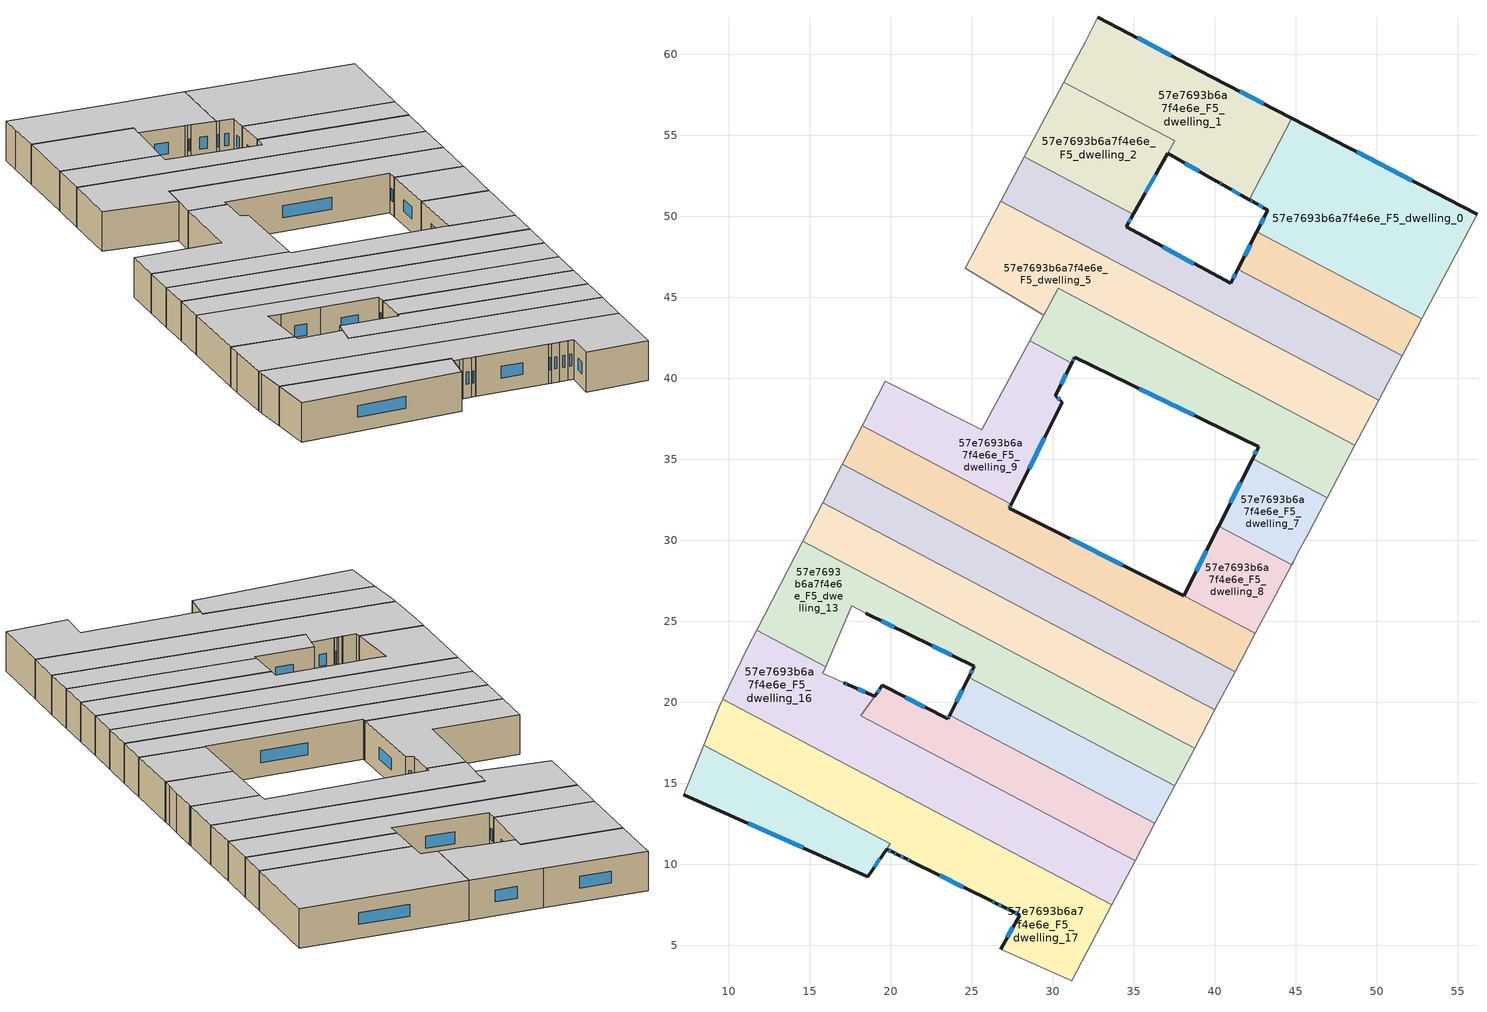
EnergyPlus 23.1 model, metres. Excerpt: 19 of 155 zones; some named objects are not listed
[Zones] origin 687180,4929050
57e7693b6a7f4e6e_F5_dwelling_0
 floor to 57e7693b6a7f4e6e_F4_dwelling_0 (EU_floor_Construction): 56.18,50.13 52.76,43.67 42.59,49.04 43.27,50.36 42.35,50.88 42.12,51.01 44.75,56.04 z15
 wall outside (EU_wall_Construction): 42.12,51.01 42.35,50.88 43.27,50.36 42.59,49.04 / 56.18,50.13 44.75,56.04 z15:18
 wall to 57e7693b6a7f4e6e_F5_dwelling_1 (EU_wall_Construction): 44.75,56.04 42.12,51.01 z15:18
 wall adiabatic (EU_wall_Construction): 52.76,43.67 56.18,50.13 z15:18
 wall to 57e7693b6a7f4e6e_F5_dwelling_3 (EU_wall_Construction): 42.59,49.04 52.76,43.67 z15:18
 window (EU_Window_Construction): 42.2,50.96 42.27,50.93 / 52.17,52.2 48.76,53.97 / 43.03,49.9 42.83,49.5 / 42.67,50.7 42.94,50.54 z16.05:16.95
 ceiling to 57e7693b6a7f4e6e_F6_dwelling_0 (EU_floor_Construction): 52.76,43.67 56.18,50.13 44.75,56.04 42.12,51.01 42.35,50.88 43.27,50.36 42.59,49.04 z18
57e7693b6a7f4e6e_F5_dwelling_1
 floor to 57e7693b6a7f4e6e_F4_dwelling_1 (EU_floor_Construction): 39.78,58.61 44.75,56.04 42.12,51.01 40.47,51.95 40.27,52.07 40.12,52.15 40.08,52.17 37.08,53.87 37.53,54.66 30.68,58.28 32.02,60.81 32.78,62.29 z15
 wall outside (EU_wall_Construction): 37.08,53.87 40.08,52.17 40.12,52.15 40.27,52.07 40.47,51.95 42.12,51.01 / 44.75,56.04 39.78,58.61 32.78,62.29 z15:18
 wall adiabatic (EU_wall_Construction): 32.78,62.29 32.02,60.81 30.68,58.28 z15:18
 wall to 57e7693b6a7f4e6e_F5_dwelling_2 (EU_wall_Construction): 30.68,58.28 37.53,54.66 37.08,53.87 z15:18
 window (EU_Window_Construction): 40.34,52.02 40.4,51.99 / 38.14,53.28 39.03,52.77 / 37.32,59.9 35.23,61 / 43.01,56.94 41.52,57.71 / 41.05,51.62 41.55,51.34 z16.05:16.95
 ceiling to 57e7693b6a7f4e6e_F6_dwelling_1 (EU_floor_Construction): 42.12,51.01 44.75,56.04 39.78,58.61 32.78,62.29 32.02,60.81 30.68,58.28 37.53,54.66 37.08,53.87 40.08,52.17 40.12,52.15 40.27,52.07 40.47,51.95 z18
57e7693b6a7f4e6e_F5_dwelling_10
 floor to 57e7693b6a7f4e6e_F4_dwelling_10 (EU_floor_Construction): 38.08,26.59 42.5,24.26 41.24,21.89 17.02,34.68 18.25,37.07 27.43,32.22 27.31,31.97 38.07,26.57 z15
 wall outside (EU_wall_Construction): 38.08,26.59 38.07,26.57 27.31,31.97 27.43,32.22 z15:18
 wall adiabatic (EU_wall_Construction): 41.24,21.89 42.5,24.26 / 18.25,37.07 17.02,34.68 z15:18
 wall to 57e7693b6a7f4e6e_F5_dwelling_11 (EU_wall_Construction): 17.02,34.68 41.24,21.89 z15:18
 wall to 57e7693b6a7f4e6e_F5_dwelling_9 (EU_wall_Construction): 27.43,32.22 18.25,37.07 z15:18
 wall to 57e7693b6a7f4e6e_F5_dwelling_8 (EU_wall_Construction): 42.5,24.26 38.08,26.59 z15:18
 window (EU_Window_Construction): 34.3,28.47 31.08,30.08 / 27.35,32.06 27.38,32.13 z16.05:16.95
 ceiling to 57e7693b6a7f4e6e_F6_dwelling_10 (EU_floor_Construction): 41.24,21.89 42.5,24.26 38.08,26.59 38.07,26.57 27.31,31.97 27.43,32.22 18.25,37.07 17.02,34.68 z18
57e7693b6a7f4e6e_F5_dwelling_11
 floor to 57e7693b6a7f4e6e_F4_dwelling_11 (EU_floor_Construction): 41.24,21.89 40,19.53 15.79,32.31 17.02,34.68 z15
 wall to 57e7693b6a7f4e6e_F5_dwelling_12 (EU_wall_Construction): 15.79,32.31 40,19.53 z15:18
 wall adiabatic (EU_wall_Construction): 17.02,34.68 15.79,32.31 / 40,19.53 41.24,21.89 z15:18
 ceiling to 57e7693b6a7f4e6e_F6_dwelling_11 (EU_floor_Construction): 40,19.53 41.24,21.89 17.02,34.68 15.79,32.31 z18
57e7693b6a7f4e6e_F5_dwelling_12
 floor to 57e7693b6a7f4e6e_F4_dwelling_12 (EU_floor_Construction): 40,19.53 38.75,17.17 14.56,29.95 15.79,32.31 z15
 wall to 57e7693b6a7f4e6e_F5_dwelling_13 (EU_wall_Construction): 14.56,29.95 38.75,17.17 z15:18
 wall adiabatic (EU_wall_Construction): 15.79,32.31 14.56,29.95 / 38.75,17.17 40,19.53 z15:18
 ceiling to 57e7693b6a7f4e6e_F6_dwelling_12 (EU_floor_Construction): 38.75,17.17 40,19.53 15.79,32.31 14.56,29.95 z18
57e7693b6a7f4e6e_F5_dwelling_13
 floor to 57e7693b6a7f4e6e_F4_dwelling_13 (EU_floor_Construction): 38.75,17.17 37.52,14.84 24.81,21.55 25.15,22.21 21.18,24.16 18.46,25.5 17.58,25.96 15.98,22.2 11.72,24.46 14.56,29.95 z15
 wall outside (EU_wall_Construction): 18.46,25.5 21.18,24.16 25.15,22.21 24.81,21.55 z15:18
 wall adiabatic (EU_wall_Construction): 37.52,14.84 38.75,17.17 / 15.98,22.2 17.58,25.96 18.46,25.5 / 14.56,29.95 11.72,24.46 z15:18
 wall to 57e7693b6a7f4e6e_F5_dwelling_14 (EU_wall_Construction): 24.81,21.55 37.52,14.84 z15:18
 wall to 57e7693b6a7f4e6e_F5_dwelling_16 (EU_wall_Construction): 11.72,24.46 15.98,22.2 z15:18
 window (EU_Window_Construction): 25.03,21.98 24.93,21.79 / 22.57,23.48 23.75,22.9 / 19.42,25.03 20.22,24.63 z16.05:16.95
 ceiling to 57e7693b6a7f4e6e_F6_dwelling_13 (EU_floor_Construction): 37.52,14.84 38.75,17.17 14.56,29.95 11.72,24.46 15.98,22.2 17.58,25.96 18.46,25.5 21.18,24.16 25.15,22.21 24.81,21.55 z18
57e7693b6a7f4e6e_F5_dwelling_14
 floor to 57e7693b6a7f4e6e_F4_dwelling_14 (EU_floor_Construction): 37.52,14.84 36.3,12.53 23.63,19.22 24.81,21.55 z15
 wall outside (EU_wall_Construction): 24.81,21.55 23.63,19.22 z15:18
 wall adiabatic (EU_wall_Construction): 36.3,12.53 37.52,14.84 z15:18
 wall to 57e7693b6a7f4e6e_F5_dwelling_15 (EU_wall_Construction): 23.63,19.22 36.3,12.53 z15:18
 window (EU_Window_Construction): 24.4,20.73 24.04,20.04 z16.05:16.95
 ceiling to 57e7693b6a7f4e6e_F6_dwelling_14 (EU_floor_Construction): 36.3,12.53 37.52,14.84 24.81,21.55 23.63,19.22 z18
57e7693b6a7f4e6e_F5_dwelling_15
 floor to 57e7693b6a7f4e6e_F4_dwelling_15 (EU_floor_Construction): 36.3,12.53 35.08,10.22 18.14,19.17 19,20.37 19.48,21.04 23.51,18.97 23.63,19.22 z15
 wall outside (EU_wall_Construction): 23.63,19.22 23.51,18.97 19.48,21.04 19,20.37 z15:18
 wall adiabatic (EU_wall_Construction): 35.08,10.22 36.3,12.53 z15:18
 wall to 57e7693b6a7f4e6e_F5_dwelling_16 (EU_wall_Construction): 19,20.36 18.14,19.17 35.08,10.22 z15:18
 window (EU_Window_Construction): 19.31,20.81 19.17,20.61 / 22.1,19.7 20.89,20.32 / 23.58,19.13 23.55,19.06 z16.05:16.95
 ceiling to 57e7693b6a7f4e6e_F6_dwelling_15 (EU_floor_Construction): 35.08,10.22 36.3,12.53 23.63,19.22 23.51,18.97 19.48,21.04 19,20.37 18.14,19.17 z18
57e7693b6a7f4e6e_F5_dwelling_16
 floor to 57e7693b6a7f4e6e_F4_dwelling_16 (EU_floor_Construction): 35.08,10.22 33.64,7.51 9.64,20.19 11.18,23.4 11.72,24.46 15.98,22.2 15.81,21.78 16.76,21.36 16.8,21.34 16.82,21.33 17.09,21.21 17.15,21.19 17.36,21.09 17.38,21.08 18.99,20.36 18.14,19.17 z15
 wall outside (EU_wall_Construction): 18.99,20.36 17.38,21.08 17.36,21.09 17.15,21.19 17.09,21.21 z15:18
 wall adiabatic (EU_wall_Construction): 17.09,21.21 16.82,21.33 16.8,21.34 16.76,21.36 15.81,21.78 15.98,22.2 / 33.64,7.51 35.08,10.22 / 11.72,24.46 11.18,23.4 9.64,20.19 z15:18
 wall to 57e7693b6a7f4e6e_F5_dwelling_17 (EU_wall_Construction): 9.64,20.19 33.64,7.51 z15:18
 window (EU_Window_Construction): 17.29,21.12 17.22,21.15 / 18.43,20.62 17.95,20.83 z16.05:16.95
 ceiling to 57e7693b6a7f4e6e_F6_dwelling_16 (EU_floor_Construction): 33.64,7.51 35.08,10.22 18.14,19.17 18.99,20.36 17.38,21.08 17.36,21.09 17.15,21.19 17.09,21.21 16.82,21.33 16.8,21.34 16.76,21.36 15.81,21.78 15.98,22.2 11.72,24.46 11.18,23.4 9.64,20.19 z18
57e7693b6a7f4e6e_F5_dwelling_17
 floor to 57e7693b6a7f4e6e_F4_dwelling_17 (EU_floor_Construction): 33.64,7.51 31.16,2.8 26.79,4.76 27.94,6.87 27.54,7.08 27,7.34 26.99,7.35 26.46,7.61 26.2,7.74 21.29,10.17 21.23,10.21 20.95,10.34 20.41,10.61 20.14,10.74 19.73,10.94 18.58,9.24 19.95,11.28 8.45,17.36 9.42,19.73 9.64,20.19 z15
 wall outside (EU_wall_Construction): 18.58,9.24 19.73,10.94 20.14,10.74 20.41,10.61 20.95,10.34 21.23,10.21 21.29,10.17 26.2,7.74 26.46,7.61 26.99,7.35 27,7.34 27.54,7.08 27.94,6.87 26.79,4.76 z15:18
 wall to 57e7693b6a7f4e6e_F5_dwelling_18 (EU_wall_Construction): 8.45,17.36 19.95,11.28 18.58,9.24 z15:18
 wall adiabatic (EU_wall_Construction): 9.64,20.19 9.42,19.73 8.45,17.36 / 26.79,4.76 31.16,2.8 33.64,7.51 z15:18
 window (EU_Window_Construction): 27.54,6.13 27.19,5.5 / 27.68,7 27.8,6.94 / 27.19,7.25 27.35,7.17 / 26.65,7.52 26.81,7.44 / 26.29,7.69 26.37,7.65 / 23.01,9.32 24.47,8.59 / 21.05,10.29 21.13,10.25 / 20.6,10.51 20.76,10.43 / 20.24,10.7 20.32,10.66 / 19.88,10.87 20,10.81 / 18.99,9.83 19.33,10.34 z16.05:16.95
 ceiling to 57e7693b6a7f4e6e_F6_dwelling_17 (EU_floor_Construction): 31.16,2.8 33.64,7.51 9.64,20.19 9.42,19.73 8.45,17.36 19.95,11.28 18.58,9.24 19.73,10.94 20.14,10.74 20.41,10.61 20.95,10.34 21.23,10.21 21.29,10.17 26.2,7.74 26.46,7.61 26.99,7.35 27,7.34 27.54,7.08 27.94,6.87 26.79,4.76 z18
57e7693b6a7f4e6e_F5_dwelling_18
 floor to 57e7693b6a7f4e6e_F4_dwelling_18 (EU_floor_Construction): 19.95,11.28 18.58,9.24 7.21,14.3 8.45,17.36 z15
 wall outside (EU_wall_Construction): 7.21,14.3 18.58,9.24 z15:18
 wall adiabatic (EU_wall_Construction): 8.45,17.36 7.21,14.3 z15:18
 window (EU_Window_Construction): 11.19,12.53 14.59,11.01 z16.05:16.95
 ceiling to 57e7693b6a7f4e6e_F6_dwelling_18 (EU_floor_Construction): 18.58,9.24 19.95,11.28 8.45,17.36 7.21,14.3 z18
57e7693b6a7f4e6e_F5_dwelling_2
 floor to 57e7693b6a7f4e6e_F4_dwelling_2 (EU_floor_Construction): 37.53,54.66 34.96,50.13 28.25,53.68 30.68,58.28 z15
 wall outside (EU_wall_Construction): 34.96,50.13 37.08,53.87 z15:18
 wall adiabatic (EU_wall_Construction): 30.68,58.28 28.25,53.68 z15:18
 wall to 57e7693b6a7f4e6e_F5_dwelling_4 (EU_wall_Construction): 28.25,53.68 34.96,50.13 z15:18
 window (EU_Window_Construction): 35.71,51.44 36.34,52.56 z16.05:16.95
 ceiling to 57e7693b6a7f4e6e_F6_dwelling_2 (EU_floor_Construction): 34.96,50.13 37.53,54.66 30.68,58.28 28.25,53.68 z18
57e7693b6a7f4e6e_F5_dwelling_3
 floor to 57e7693b6a7f4e6e_F4_dwelling_3 (EU_floor_Construction): 52.76,43.67 51.55,41.38 41.42,46.72 42.59,49.04 z15
 wall outside (EU_wall_Construction): 42.59,49.04 41.42,46.72 z15:18
 wall adiabatic (EU_wall_Construction): 51.55,41.38 52.76,43.67 z15:18
 wall to 57e7693b6a7f4e6e_F5_dwelling_4 (EU_wall_Construction): 41.42,46.72 51.55,41.38 z15:18
 window (EU_Window_Construction): 42.18,48.23 41.83,47.54 z16.05:16.95
 ceiling to 57e7693b6a7f4e6e_F6_dwelling_3 (EU_floor_Construction): 51.55,41.38 52.76,43.67 42.59,49.04 41.42,46.72 z18
57e7693b6a7f4e6e_F5_dwelling_4
 floor to 57e7693b6a7f4e6e_F4_dwelling_4 (EU_floor_Construction): 41.42,46.72 51.55,41.38 50.1,38.63 26.8,50.94 28.25,53.68 34.96,50.13 34.52,49.34 40.97,45.85 z15
 wall outside (EU_wall_Construction): 41.42,46.72 40.97,45.85 34.52,49.34 34.96,50.13 z15:18
 wall adiabatic (EU_wall_Construction): 50.1,38.63 51.55,41.38 / 28.25,53.68 26.8,50.94 z15:18
 wall to 57e7693b6a7f4e6e_F5_dwelling_5 (EU_wall_Construction): 26.8,50.94 50.1,38.63 z15:18
 window (EU_Window_Construction): 38.71,47.08 36.78,48.12 / 41.26,46.42 41.13,46.16 / 34.67,49.62 34.81,49.86 z16.05:16.95
 ceiling to 57e7693b6a7f4e6e_F6_dwelling_4 (EU_floor_Construction): 50.1,38.63 51.55,41.38 41.42,46.72 40.97,45.85 34.52,49.34 34.96,50.13 28.25,53.68 26.8,50.94 z18
57e7693b6a7f4e6e_F5_dwelling_5
 floor to 57e7693b6a7f4e6e_F4_dwelling_5 (EU_floor_Construction): 50.1,38.63 48.64,35.87 30.32,45.54 29.44,43.89 24.6,46.77 26.8,50.94 z15
 wall adiabatic (EU_wall_Construction): 26.8,50.94 24.6,46.77 29.44,43.89 30.32,45.54 / 48.64,35.87 50.1,38.63 z15:18
 wall to 57e7693b6a7f4e6e_F5_dwelling_6 (EU_wall_Construction): 30.33,45.54 48.64,35.87 z15:18
 ceiling to 57e7693b6a7f4e6e_F6_dwelling_5 (EU_floor_Construction): 48.64,35.87 50.1,38.63 26.8,50.94 24.6,46.77 29.44,43.89 30.32,45.54 z18
57e7693b6a7f4e6e_F5_dwelling_6
 floor to 57e7693b6a7f4e6e_F4_dwelling_6 (EU_floor_Construction): 48.64,35.87 46.92,32.62 42.33,35.04 42.69,35.77 31.35,41.3 31.17,40.94 28.58,42.31 29.44,43.89 30.33,45.54 z15
 wall outside (EU_wall_Construction): 31.17,40.94 31.35,41.3 42.69,35.77 42.33,35.04 z15:18
 wall adiabatic (EU_wall_Construction): 29.43,43.89 28.58,42.31 / 30.33,45.54 29.44,43.89 / 46.92,32.62 48.64,35.87 z15:18
 wall to 57e7693b6a7f4e6e_F5_dwelling_7 (EU_wall_Construction): 42.33,35.04 46.92,32.62 z15:18
 wall to 57e7693b6a7f4e6e_F5_dwelling_9 (EU_wall_Construction): 28.58,42.31 31.17,40.94 z15:18
 window (EU_Window_Construction): 42.57,35.52 42.46,35.3 / 35.33,39.36 38.72,37.71 / 31.23,41.07 31.29,41.18 z16.05:16.95
 ceiling to 57e7693b6a7f4e6e_F6_dwelling_6 (EU_floor_Construction): 46.92,32.62 48.64,35.87 30.33,45.54 29.44,43.89 28.58,42.31 31.17,40.94 31.35,41.3 42.69,35.77 42.33,35.04 z18
57e7693b6a7f4e6e_F5_dwelling_7
 floor to 57e7693b6a7f4e6e_F4_dwelling_7 (EU_floor_Construction): 46.92,32.62 46.81,32.4 45.76,30.4 45.06,29.11 44.82,28.65 44.73,28.48 40.22,30.85 42.33,35.04 z15
 wall outside (EU_wall_Construction): 42.33,35.04 40.22,30.85 z15:18
 wall adiabatic (EU_wall_Construction): 44.73,28.48 44.82,28.65 45.06,29.11 45.76,30.4 46.81,32.4 46.92,32.62 z15:18
 wall to 57e7693b6a7f4e6e_F5_dwelling_8 (EU_wall_Construction): 40.22,30.85 44.73,28.48 z15:18
 window (EU_Window_Construction): 41.59,33.57 40.96,32.32 z16.05:16.95
 ceiling to 57e7693b6a7f4e6e_F6_dwelling_7 (EU_floor_Construction): 45.06,29.11 45.76,30.4 46.81,32.4 46.92,32.62 42.33,35.04 40.22,30.85 44.73,28.48 44.82,28.65 z18
57e7693b6a7f4e6e_F5_dwelling_8
 floor to 57e7693b6a7f4e6e_F4_dwelling_8 (EU_floor_Construction): 44.73,28.48 42.5,24.26 38.08,26.59 40.22,30.85 z15
 wall outside (EU_wall_Construction): 40.22,30.85 38.08,26.59 z15:18
 wall adiabatic (EU_wall_Construction): 42.5,24.26 44.73,28.48 z15:18
 window (EU_Window_Construction): 39.47,29.36 38.83,28.09 z16.05:16.95
 ceiling to 57e7693b6a7f4e6e_F6_dwelling_8 (EU_floor_Construction): 42.5,24.26 44.73,28.48 40.22,30.85 38.08,26.59 z18
57e7693b6a7f4e6e_F5_dwelling_9
 floor to 57e7693b6a7f4e6e_F4_dwelling_9 (EU_floor_Construction): 31.17,40.94 30.15,38.93 30.57,38.52 27.43,32.22 18.25,37.07 19.67,39.8 25.61,36.82 28.58,42.31 z15
 wall outside (EU_wall_Construction): 27.43,32.22 30.57,38.52 30.15,38.93 31.17,40.94 z15:18
 wall adiabatic (EU_wall_Construction): 28.58,42.31 25.61,36.82 19.67,39.8 18.25,37.07 z15:18
 window (EU_Window_Construction): 30.5,39.64 30.81,40.24 / 30.42,38.67 30.3,38.79 / 28.53,34.43 29.47,36.31 z16.05:16.95
 ceiling to 57e7693b6a7f4e6e_F6_dwelling_9 (EU_floor_Construction): 27.43,32.22 30.57,38.52 30.15,38.93 31.17,40.94 28.58,42.31 25.61,36.82 19.67,39.8 18.25,37.07 z18
[Building]
EU S2 Campaign: North Axis=0; Terrain=City; Solar Distribution=FullExterior
[Site:Location]
Bologna: Latitude=44.5; Longitude=11.25; Time Zone=1; Elevation=37
[SizingPeriod:WeatherFileDays]
AnnualSizingPeriod: Begin Month=1; Begin Day of Month=1; End Month=12; End Day of Month=31; Day of Week for Start Day=Monday; Use Weather File Daylight Saving Period=No; Use Weather File Rain and Snow Indicators=No
[MATERIAL]
EU_InternalMass_Material: Roughness=MediumRough; Thickness=0.1; Conductivity=1; Density=1800; Specific Heat=900; Thermal Absorptance=0.9; Solar Absorptance=0.7; Visible Absorptance=0.7
[MATERIAL:NOMASS] Roughness=MediumRough; Thermal Absorptance=0.9; Solar Absorptance=0.7; Visible Absorptance=0.7
Name | Thermal Resistance
EU_wall_NoMass | 0.890213
EU_floor_NoMass | 0.79516
[WINDOWMATERIAL:SIMPLEGLAZINGSYSTEM]
EU_Window_SimpleGlazing: UFactor=4.49146; Solar Heat Gain Coefficient=0.85; Visible Transmittance=0.85
[CONSTRUCTION]
EU_wall_Construction: EU_wall_NoMass
EU_floor_Construction: EU_floor_NoMass
EU_Window_Construction: EU_Window_SimpleGlazing
EU_InternalMass_Construction: EU_InternalMass_Material
[ZONE] Type=1; Multiplier=1; Ceiling Height=autocalculate; Floor Area=autocalculate; Part of Total Floor Area=Yes
Name | Volume
57e7693b6a7f4e6e_F5_dwelling_0 | 273.538
57e7693b6a7f4e6e_F5_dwelling_1 | 201.469
57e7693b6a7f4e6e_F5_dwelling_10 | 215.485
57e7693b6a7f4e6e_F5_dwelling_11 | 219.079
57e7693b6a7f4e6e_F5_dwelling_12 | 218.656
57e7693b6a7f4e6e_F5_dwelling_13 | 250.606
57e7693b6a7f4e6e_F5_dwelling_14 | 112.817
57e7693b6a7f4e6e_F5_dwelling_15 | 144.416
57e7693b6a7f4e6e_F5_dwelling_16 | 288.321
57e7693b6a7f4e6e_F5_dwelling_17 | 290.281
57e7693b6a7f4e6e_F5_dwelling_18 | 109.363
57e7693b6a7f4e6e_F5_dwelling_2 | 119.768
57e7693b6a7f4e6e_F5_dwelling_3 | 89.3137
57e7693b6a7f4e6e_F5_dwelling_4 | 224.565
57e7693b6a7f4e6e_F5_dwelling_5 | 276.244
57e7693b6a7f4e6e_F5_dwelling_6 | 205.351
57e7693b6a7f4e6e_F5_dwelling_7 | 72.3516
57e7693b6a7f4e6e_F5_dwelling_8 | 72.1479
57e7693b6a7f4e6e_F5_dwelling_9 | 161.722
[INTERNALMASS] Construction=EU_InternalMass_Construction
Name | Zone or ZoneList | Surface Area
57e7693b6a7f4e6e_F5_dwelling_0_EU_InternalMass | 57e7693b6a7f4e6e_F5_dwelling_0 | 91.1771
57e7693b6a7f4e6e_F5_dwelling_1_EU_InternalMass | 57e7693b6a7f4e6e_F5_dwelling_1 | 67.1601
57e7693b6a7f4e6e_F5_dwelling_2_EU_InternalMass | 57e7693b6a7f4e6e_F5_dwelling_2 | 39.9253
57e7693b6a7f4e6e_F5_dwelling_3_EU_InternalMass | 57e7693b6a7f4e6e_F5_dwelling_3 | 29.7713
57e7693b6a7f4e6e_F5_dwelling_4_EU_InternalMass | 57e7693b6a7f4e6e_F5_dwelling_4 | 74.8548
57e7693b6a7f4e6e_F5_dwelling_5_EU_InternalMass | 57e7693b6a7f4e6e_F5_dwelling_5 | 92.081
57e7693b6a7f4e6e_F5_dwelling_6_EU_InternalMass | 57e7693b6a7f4e6e_F5_dwelling_6 | 68.4546
57e7693b6a7f4e6e_F5_dwelling_7_EU_InternalMass | 57e7693b6a7f4e6e_F5_dwelling_7 | 24.1178
57e7693b6a7f4e6e_F5_dwelling_8_EU_InternalMass | 57e7693b6a7f4e6e_F5_dwelling_8 | 24.0477
57e7693b6a7f4e6e_F5_dwelling_9_EU_InternalMass | 57e7693b6a7f4e6e_F5_dwelling_9 | 53.9065
57e7693b6a7f4e6e_F5_dwelling_10_EU_InternalMass | 57e7693b6a7f4e6e_F5_dwelling_10 | 71.8358
57e7693b6a7f4e6e_F5_dwelling_11_EU_InternalMass | 57e7693b6a7f4e6e_F5_dwelling_11 | 73.0264
57e7693b6a7f4e6e_F5_dwelling_12_EU_InternalMass | 57e7693b6a7f4e6e_F5_dwelling_12 | 72.8854
57e7693b6a7f4e6e_F5_dwelling_13_EU_InternalMass | 57e7693b6a7f4e6e_F5_dwelling_13 | 83.5409
57e7693b6a7f4e6e_F5_dwelling_14_EU_InternalMass | 57e7693b6a7f4e6e_F5_dwelling_14 | 37.6057
57e7693b6a7f4e6e_F5_dwelling_15_EU_InternalMass | 57e7693b6a7f4e6e_F5_dwelling_15 | 48.1423
57e7693b6a7f4e6e_F5_dwelling_16_EU_InternalMass | 57e7693b6a7f4e6e_F5_dwelling_16 | 96.1041
57e7693b6a7f4e6e_F5_dwelling_17_EU_InternalMass | 57e7693b6a7f4e6e_F5_dwelling_17 | 96.767
57e7693b6a7f4e6e_F5_dwelling_18_EU_InternalMass | 57e7693b6a7f4e6e_F5_dwelling_18 | 36.4654
[OTHEREQUIPMENT] Fuel Type=Electricity; Design Level Calculation Method=Watts/Area; Power per Zone Floor Area=1; Fraction Latent=0; Fraction Radiant=0; Fraction Lost=0; Carbon Dioxide Generation Rate=0; EndUse Subcategory=EU_Step8_InternalGains
Name | Zone or ZoneList or Space or SpaceList | Schedule
EU_Step8_InternalGain_57e7693b6a7f4e6e_F5_dwelling_0_f000 | 57e7693b6a7f4e6e_F5_dwelling_0 | EU_Step8_GainSchedule_57e7693b6a7f4e6e_F5_dwelling_0_f000
EU_Step8_InternalGain_57e7693b6a7f4e6e_F5_dwelling_1_f000 | 57e7693b6a7f4e6e_F5_dwelling_1 | EU_Step8_GainSchedule_57e7693b6a7f4e6e_F5_dwelling_1_f000
EU_Step8_InternalGain_57e7693b6a7f4e6e_F5_dwelling_2_f000 | 57e7693b6a7f4e6e_F5_dwelling_2 | EU_Step8_GainSchedule_57e7693b6a7f4e6e_F5_dwelling_2_f000
EU_Step8_InternalGain_57e7693b6a7f4e6e_F5_dwelling_3_f000 | 57e7693b6a7f4e6e_F5_dwelling_3 | EU_Step8_GainSchedule_57e7693b6a7f4e6e_F5_dwelling_3_f000
EU_Step8_InternalGain_57e7693b6a7f4e6e_F5_dwelling_4_f000 | 57e7693b6a7f4e6e_F5_dwelling_4 | EU_Step8_GainSchedule_57e7693b6a7f4e6e_F5_dwelling_4_f000
EU_Step8_InternalGain_57e7693b6a7f4e6e_F5_dwelling_5_f000 | 57e7693b6a7f4e6e_F5_dwelling_5 | EU_Step8_GainSchedule_57e7693b6a7f4e6e_F5_dwelling_5_f000
EU_Step8_InternalGain_57e7693b6a7f4e6e_F5_dwelling_6_f000 | 57e7693b6a7f4e6e_F5_dwelling_6 | EU_Step8_GainSchedule_57e7693b6a7f4e6e_F5_dwelling_6_f000
EU_Step8_InternalGain_57e7693b6a7f4e6e_F5_dwelling_7_f000 | 57e7693b6a7f4e6e_F5_dwelling_7 | EU_Step8_GainSchedule_57e7693b6a7f4e6e_F5_dwelling_7_f000
EU_Step8_InternalGain_57e7693b6a7f4e6e_F5_dwelling_8_f000 | 57e7693b6a7f4e6e_F5_dwelling_8 | EU_Step8_GainSchedule_57e7693b6a7f4e6e_F5_dwelling_8_f000
EU_Step8_InternalGain_57e7693b6a7f4e6e_F5_dwelling_9_f000 | 57e7693b6a7f4e6e_F5_dwelling_9 | EU_Step8_GainSchedule_57e7693b6a7f4e6e_F5_dwelling_9_f000
EU_Step8_InternalGain_57e7693b6a7f4e6e_F5_dwelling_10_f000 | 57e7693b6a7f4e6e_F5_dwelling_10 | EU_Step8_GainSchedule_57e7693b6a7f4e6e_F5_dwelling_10_f000
EU_Step8_InternalGain_57e7693b6a7f4e6e_F5_dwelling_11_f000 | 57e7693b6a7f4e6e_F5_dwelling_11 | EU_Step8_GainSchedule_57e7693b6a7f4e6e_F5_dwelling_11_f000
EU_Step8_InternalGain_57e7693b6a7f4e6e_F5_dwelling_12_f000 | 57e7693b6a7f4e6e_F5_dwelling_12 | EU_Step8_GainSchedule_57e7693b6a7f4e6e_F5_dwelling_12_f000
EU_Step8_InternalGain_57e7693b6a7f4e6e_F5_dwelling_13_f000 | 57e7693b6a7f4e6e_F5_dwelling_13 | EU_Step8_GainSchedule_57e7693b6a7f4e6e_F5_dwelling_13_f000
EU_Step8_InternalGain_57e7693b6a7f4e6e_F5_dwelling_14_f000 | 57e7693b6a7f4e6e_F5_dwelling_14 | EU_Step8_GainSchedule_57e7693b6a7f4e6e_F5_dwelling_14_f000
EU_Step8_InternalGain_57e7693b6a7f4e6e_F5_dwelling_15_f000 | 57e7693b6a7f4e6e_F5_dwelling_15 | EU_Step8_GainSchedule_57e7693b6a7f4e6e_F5_dwelling_15_f000
EU_Step8_InternalGain_57e7693b6a7f4e6e_F5_dwelling_16_f000 | 57e7693b6a7f4e6e_F5_dwelling_16 | EU_Step8_GainSchedule_57e7693b6a7f4e6e_F5_dwelling_16_f000
EU_Step8_InternalGain_57e7693b6a7f4e6e_F5_dwelling_17_f000 | 57e7693b6a7f4e6e_F5_dwelling_17 | EU_Step8_GainSchedule_57e7693b6a7f4e6e_F5_dwelling_17_f000
EU_Step8_InternalGain_57e7693b6a7f4e6e_F5_dwelling_18_f000 | 57e7693b6a7f4e6e_F5_dwelling_18 | EU_Step8_GainSchedule_57e7693b6a7f4e6e_F5_dwelling_18_f000
[ZONEVENTILATION:DESIGNFLOWRATE] Schedule=EU_AlwaysOn; Design Flow Rate Calculation Method=AirChanges/Hour; Air Changes per Hour=0.718634; Ventilation Type=Natural; Fan Pressure Rise=0; Fan Total Efficiency=1; Constant Term Coefficient=1; Temperature Term Coefficient=0; Velocity Term Coefficient=0; Velocity Squared Term Coefficient=0; Minimum Indoor Temperature=-100; Maximum Indoor Temperature=100; Delta Temperature=-100; Minimum Outdoor Temperature=-100; Maximum Outdoor Temperature=100; Maximum Wind Speed=40
Name | Zone or ZoneList or Space or SpaceList
EU_ConstantAir_57e7693b6a7f4e6e_F5_dwelling_0 | 57e7693b6a7f4e6e_F5_dwelling_0
EU_ConstantAir_57e7693b6a7f4e6e_F5_dwelling_1 | 57e7693b6a7f4e6e_F5_dwelling_1
EU_ConstantAir_57e7693b6a7f4e6e_F5_dwelling_2 | 57e7693b6a7f4e6e_F5_dwelling_2
EU_ConstantAir_57e7693b6a7f4e6e_F5_dwelling_3 | 57e7693b6a7f4e6e_F5_dwelling_3
EU_ConstantAir_57e7693b6a7f4e6e_F5_dwelling_4 | 57e7693b6a7f4e6e_F5_dwelling_4
EU_ConstantAir_57e7693b6a7f4e6e_F5_dwelling_5 | 57e7693b6a7f4e6e_F5_dwelling_5
EU_ConstantAir_57e7693b6a7f4e6e_F5_dwelling_6 | 57e7693b6a7f4e6e_F5_dwelling_6
EU_ConstantAir_57e7693b6a7f4e6e_F5_dwelling_7 | 57e7693b6a7f4e6e_F5_dwelling_7
EU_ConstantAir_57e7693b6a7f4e6e_F5_dwelling_8 | 57e7693b6a7f4e6e_F5_dwelling_8
EU_ConstantAir_57e7693b6a7f4e6e_F5_dwelling_9 | 57e7693b6a7f4e6e_F5_dwelling_9
EU_ConstantAir_57e7693b6a7f4e6e_F5_dwelling_10 | 57e7693b6a7f4e6e_F5_dwelling_10
EU_ConstantAir_57e7693b6a7f4e6e_F5_dwelling_11 | 57e7693b6a7f4e6e_F5_dwelling_11
EU_ConstantAir_57e7693b6a7f4e6e_F5_dwelling_12 | 57e7693b6a7f4e6e_F5_dwelling_12
EU_ConstantAir_57e7693b6a7f4e6e_F5_dwelling_13 | 57e7693b6a7f4e6e_F5_dwelling_13
EU_ConstantAir_57e7693b6a7f4e6e_F5_dwelling_14 | 57e7693b6a7f4e6e_F5_dwelling_14
EU_ConstantAir_57e7693b6a7f4e6e_F5_dwelling_15 | 57e7693b6a7f4e6e_F5_dwelling_15
EU_ConstantAir_57e7693b6a7f4e6e_F5_dwelling_16 | 57e7693b6a7f4e6e_F5_dwelling_16
EU_ConstantAir_57e7693b6a7f4e6e_F5_dwelling_17 | 57e7693b6a7f4e6e_F5_dwelling_17
EU_ConstantAir_57e7693b6a7f4e6e_F5_dwelling_18 | 57e7693b6a7f4e6e_F5_dwelling_18
[HVACTEMPLATE:ZONE:IDEALLOADSAIRSYSTEM] System Availability Schedule=EU_AlwaysOn; Maximum Heating Supply Air Temperature=50; Minimum Cooling Supply Air Temperature=13; Maximum Heating Supply Air Humidity Ratio=0.0156; Minimum Cooling Supply Air Humidity Ratio=0.0077; Heating Limit=NoLimit; Cooling Limit=NoLimit; Heating Availability Schedule=EU_AlwaysOn; Cooling Availability Schedule=EU_CoolingOff; Dehumidification Control Type=ConstantSensibleHeatRatio; Cooling Sensible Heat Ratio=0.7; Dehumidification Setpoint=60; Humidification Control Type=None; Humidification Setpoint=30; Outdoor Air Method=None; Outdoor Air Flow Rate per Person=0.00944; Outdoor Air Flow Rate per Zone Floor Area=0; Outdoor Air Flow Rate per Zone=0; Demand Controlled Ventilation Type=None; Outdoor Air Economizer Type=NoEconomizer; Heat Recovery Type=None; Sensible Heat Recovery Effectiveness=0.7; Latent Heat Recovery Effectiveness=0.65
Name | Template Thermostat
57e7693b6a7f4e6e_F5_dwelling_0 | EU_HeatOnly_57e7693b6a7f4e6e_F5_dwelling_0
57e7693b6a7f4e6e_F5_dwelling_1 | EU_HeatOnly_57e7693b6a7f4e6e_F5_dwelling_1
57e7693b6a7f4e6e_F5_dwelling_2 | EU_HeatOnly_57e7693b6a7f4e6e_F5_dwelling_2
57e7693b6a7f4e6e_F5_dwelling_3 | EU_HeatOnly_57e7693b6a7f4e6e_F5_dwelling_3
57e7693b6a7f4e6e_F5_dwelling_4 | EU_HeatOnly_57e7693b6a7f4e6e_F5_dwelling_4
57e7693b6a7f4e6e_F5_dwelling_5 | EU_HeatOnly_57e7693b6a7f4e6e_F5_dwelling_5
57e7693b6a7f4e6e_F5_dwelling_6 | EU_HeatOnly_57e7693b6a7f4e6e_F5_dwelling_6
57e7693b6a7f4e6e_F5_dwelling_7 | EU_HeatOnly_57e7693b6a7f4e6e_F5_dwelling_7
57e7693b6a7f4e6e_F5_dwelling_8 | EU_HeatOnly_57e7693b6a7f4e6e_F5_dwelling_8
57e7693b6a7f4e6e_F5_dwelling_9 | EU_HeatOnly_57e7693b6a7f4e6e_F5_dwelling_9
57e7693b6a7f4e6e_F5_dwelling_10 | EU_HeatOnly_57e7693b6a7f4e6e_F5_dwelling_10
57e7693b6a7f4e6e_F5_dwelling_11 | EU_HeatOnly_57e7693b6a7f4e6e_F5_dwelling_11
57e7693b6a7f4e6e_F5_dwelling_12 | EU_HeatOnly_57e7693b6a7f4e6e_F5_dwelling_12
57e7693b6a7f4e6e_F5_dwelling_13 | EU_HeatOnly_57e7693b6a7f4e6e_F5_dwelling_13
57e7693b6a7f4e6e_F5_dwelling_14 | EU_HeatOnly_57e7693b6a7f4e6e_F5_dwelling_14
57e7693b6a7f4e6e_F5_dwelling_15 | EU_HeatOnly_57e7693b6a7f4e6e_F5_dwelling_15
57e7693b6a7f4e6e_F5_dwelling_16 | EU_HeatOnly_57e7693b6a7f4e6e_F5_dwelling_16
57e7693b6a7f4e6e_F5_dwelling_17 | EU_HeatOnly_57e7693b6a7f4e6e_F5_dwelling_17
57e7693b6a7f4e6e_F5_dwelling_18 | EU_HeatOnly_57e7693b6a7f4e6e_F5_dwelling_18
[SIZING:ZONE] Zone Cooling Design Supply Air Temperature Input Method=SupplyAirTemperature; Zone Cooling Design Supply Air Temperature=13; Zone Heating Design Supply Air Temperature Input Method=SupplyAirTemperature; Zone Heating Design Supply Air Temperature=50; Zone Cooling Design Supply Air Humidity Ratio=0.008; Zone Heating Design Supply Air Humidity Ratio=0.008; Cooling Design Air Flow Method=DesignDay; Cooling Design Air Flow Rate=0; Cooling Minimum Air Flow per Zone Floor Area=0.000762; Cooling Minimum Air Flow=0; Cooling Minimum Air Flow Fraction=0.2; Heating Design Air Flow Method=DesignDay; Heating Design Air Flow Rate=0; Heating Maximum Air Flow per Zone Floor Area=0.002032; Heating Maximum Air Flow=0.141576; Heating Maximum Air Flow Fraction=0.3; Account for Dedicated Outdoor Air System=No; Dedicated Outdoor Air System Control Strategy=NeutralSupplyAir; Dedicated Outdoor Air Low Setpoint Temperature for Design=autosize; Dedicated Outdoor Air High Setpoint Temperature for Design=autosize; Zone Load Sizing Method=Sensible Load Only No Latent Load; Zone Latent Cooling Design Supply Air Humidity Ratio Input Method=HumidityRatioDifference; Zone Cooling Design Supply Air Humidity Ratio Difference=0.005; Zone Latent Heating Design Supply Air Humidity Ratio Input Method=HumidityRatioDifference; Zone Humidification Design Supply Air Humidity Ratio Difference=0.005
57e7693b6a7f4e6e_F5_dwelling_0; 57e7693b6a7f4e6e_F5_dwelling_1; 57e7693b6a7f4e6e_F5_dwelling_2; 57e7693b6a7f4e6e_F5_dwelling_3; 57e7693b6a7f4e6e_F5_dwelling_4; 57e7693b6a7f4e6e_F5_dwelling_5; 57e7693b6a7f4e6e_F5_dwelling_6; 57e7693b6a7f4e6e_F5_dwelling_7; 57e7693b6a7f4e6e_F5_dwelling_8; 57e7693b6a7f4e6e_F5_dwelling_9; 57e7693b6a7f4e6e_F5_dwelling_10; 57e7693b6a7f4e6e_F5_dwelling_11; 57e7693b6a7f4e6e_F5_dwelling_12; 57e7693b6a7f4e6e_F5_dwelling_13; 57e7693b6a7f4e6e_F5_dwelling_14; 57e7693b6a7f4e6e_F5_dwelling_15; 57e7693b6a7f4e6e_F5_dwelling_16; 57e7693b6a7f4e6e_F5_dwelling_17; 57e7693b6a7f4e6e_F5_dwelling_18
[SCHEDULE:CONSTANT]
Name | Hourly Value
EU_AlwaysOn | 1
EU_CoolingOff | 0
[SCHEDULE:FILE] Column Number=1; Rows to Skip at Top=0; Number of Hours of Data=8760; Column Separator=Comma; Interpolate to Timestep=No; Minutes per Item=60; Adjust Schedule for Daylight Savings=Yes
Name | File
EU_Step8_GainSchedule_57e7693b6a7f4e6e_F5_dwelling_0_f000 | ../../schedules/57e7693b6a7f4e6e/57e7693b6a7f4e6e_F5_dwelling_0_f000_gain.csv
EU_Step8_GainSchedule_57e7693b6a7f4e6e_F5_dwelling_1_f000 | ../../schedules/57e7693b6a7f4e6e/57e7693b6a7f4e6e_F5_dwelling_1_f000_gain.csv
EU_Step8_GainSchedule_57e7693b6a7f4e6e_F5_dwelling_2_f000 | ../../schedules/57e7693b6a7f4e6e/57e7693b6a7f4e6e_F5_dwelling_2_f000_gain.csv
EU_Step8_GainSchedule_57e7693b6a7f4e6e_F5_dwelling_3_f000 | ../../schedules/57e7693b6a7f4e6e/57e7693b6a7f4e6e_F5_dwelling_3_f000_gain.csv
EU_Step8_GainSchedule_57e7693b6a7f4e6e_F5_dwelling_4_f000 | ../../schedules/57e7693b6a7f4e6e/57e7693b6a7f4e6e_F5_dwelling_4_f000_gain.csv
EU_Step8_GainSchedule_57e7693b6a7f4e6e_F5_dwelling_5_f000 | ../../schedules/57e7693b6a7f4e6e/57e7693b6a7f4e6e_F5_dwelling_5_f000_gain.csv
EU_Step8_GainSchedule_57e7693b6a7f4e6e_F5_dwelling_6_f000 | ../../schedules/57e7693b6a7f4e6e/57e7693b6a7f4e6e_F5_dwelling_6_f000_gain.csv
EU_Step8_GainSchedule_57e7693b6a7f4e6e_F5_dwelling_7_f000 | ../../schedules/57e7693b6a7f4e6e/57e7693b6a7f4e6e_F5_dwelling_7_f000_gain.csv
EU_Step8_GainSchedule_57e7693b6a7f4e6e_F5_dwelling_8_f000 | ../../schedules/57e7693b6a7f4e6e/57e7693b6a7f4e6e_F5_dwelling_8_f000_gain.csv
EU_Step8_GainSchedule_57e7693b6a7f4e6e_F5_dwelling_9_f000 | ../../schedules/57e7693b6a7f4e6e/57e7693b6a7f4e6e_F5_dwelling_9_f000_gain.csv
EU_Step8_GainSchedule_57e7693b6a7f4e6e_F5_dwelling_10_f000 | ../../schedules/57e7693b6a7f4e6e/57e7693b6a7f4e6e_F5_dwelling_10_f000_gain.csv
EU_Step8_GainSchedule_57e7693b6a7f4e6e_F5_dwelling_11_f000 | ../../schedules/57e7693b6a7f4e6e/57e7693b6a7f4e6e_F5_dwelling_11_f000_gain.csv
EU_Step8_GainSchedule_57e7693b6a7f4e6e_F5_dwelling_12_f000 | ../../schedules/57e7693b6a7f4e6e/57e7693b6a7f4e6e_F5_dwelling_12_f000_gain.csv
EU_Step8_GainSchedule_57e7693b6a7f4e6e_F5_dwelling_13_f000 | ../../schedules/57e7693b6a7f4e6e/57e7693b6a7f4e6e_F5_dwelling_13_f000_gain.csv
EU_Step8_GainSchedule_57e7693b6a7f4e6e_F5_dwelling_14_f000 | ../../schedules/57e7693b6a7f4e6e/57e7693b6a7f4e6e_F5_dwelling_14_f000_gain.csv
EU_Step8_GainSchedule_57e7693b6a7f4e6e_F5_dwelling_15_f000 | ../../schedules/57e7693b6a7f4e6e/57e7693b6a7f4e6e_F5_dwelling_15_f000_gain.csv
EU_Step8_GainSchedule_57e7693b6a7f4e6e_F5_dwelling_16_f000 | ../../schedules/57e7693b6a7f4e6e/57e7693b6a7f4e6e_F5_dwelling_16_f000_gain.csv
EU_Step8_GainSchedule_57e7693b6a7f4e6e_F5_dwelling_17_f000 | ../../schedules/57e7693b6a7f4e6e/57e7693b6a7f4e6e_F5_dwelling_17_f000_gain.csv
EU_Step8_GainSchedule_57e7693b6a7f4e6e_F5_dwelling_18_f000 | ../../schedules/57e7693b6a7f4e6e/57e7693b6a7f4e6e_F5_dwelling_18_f000_gain.csv
